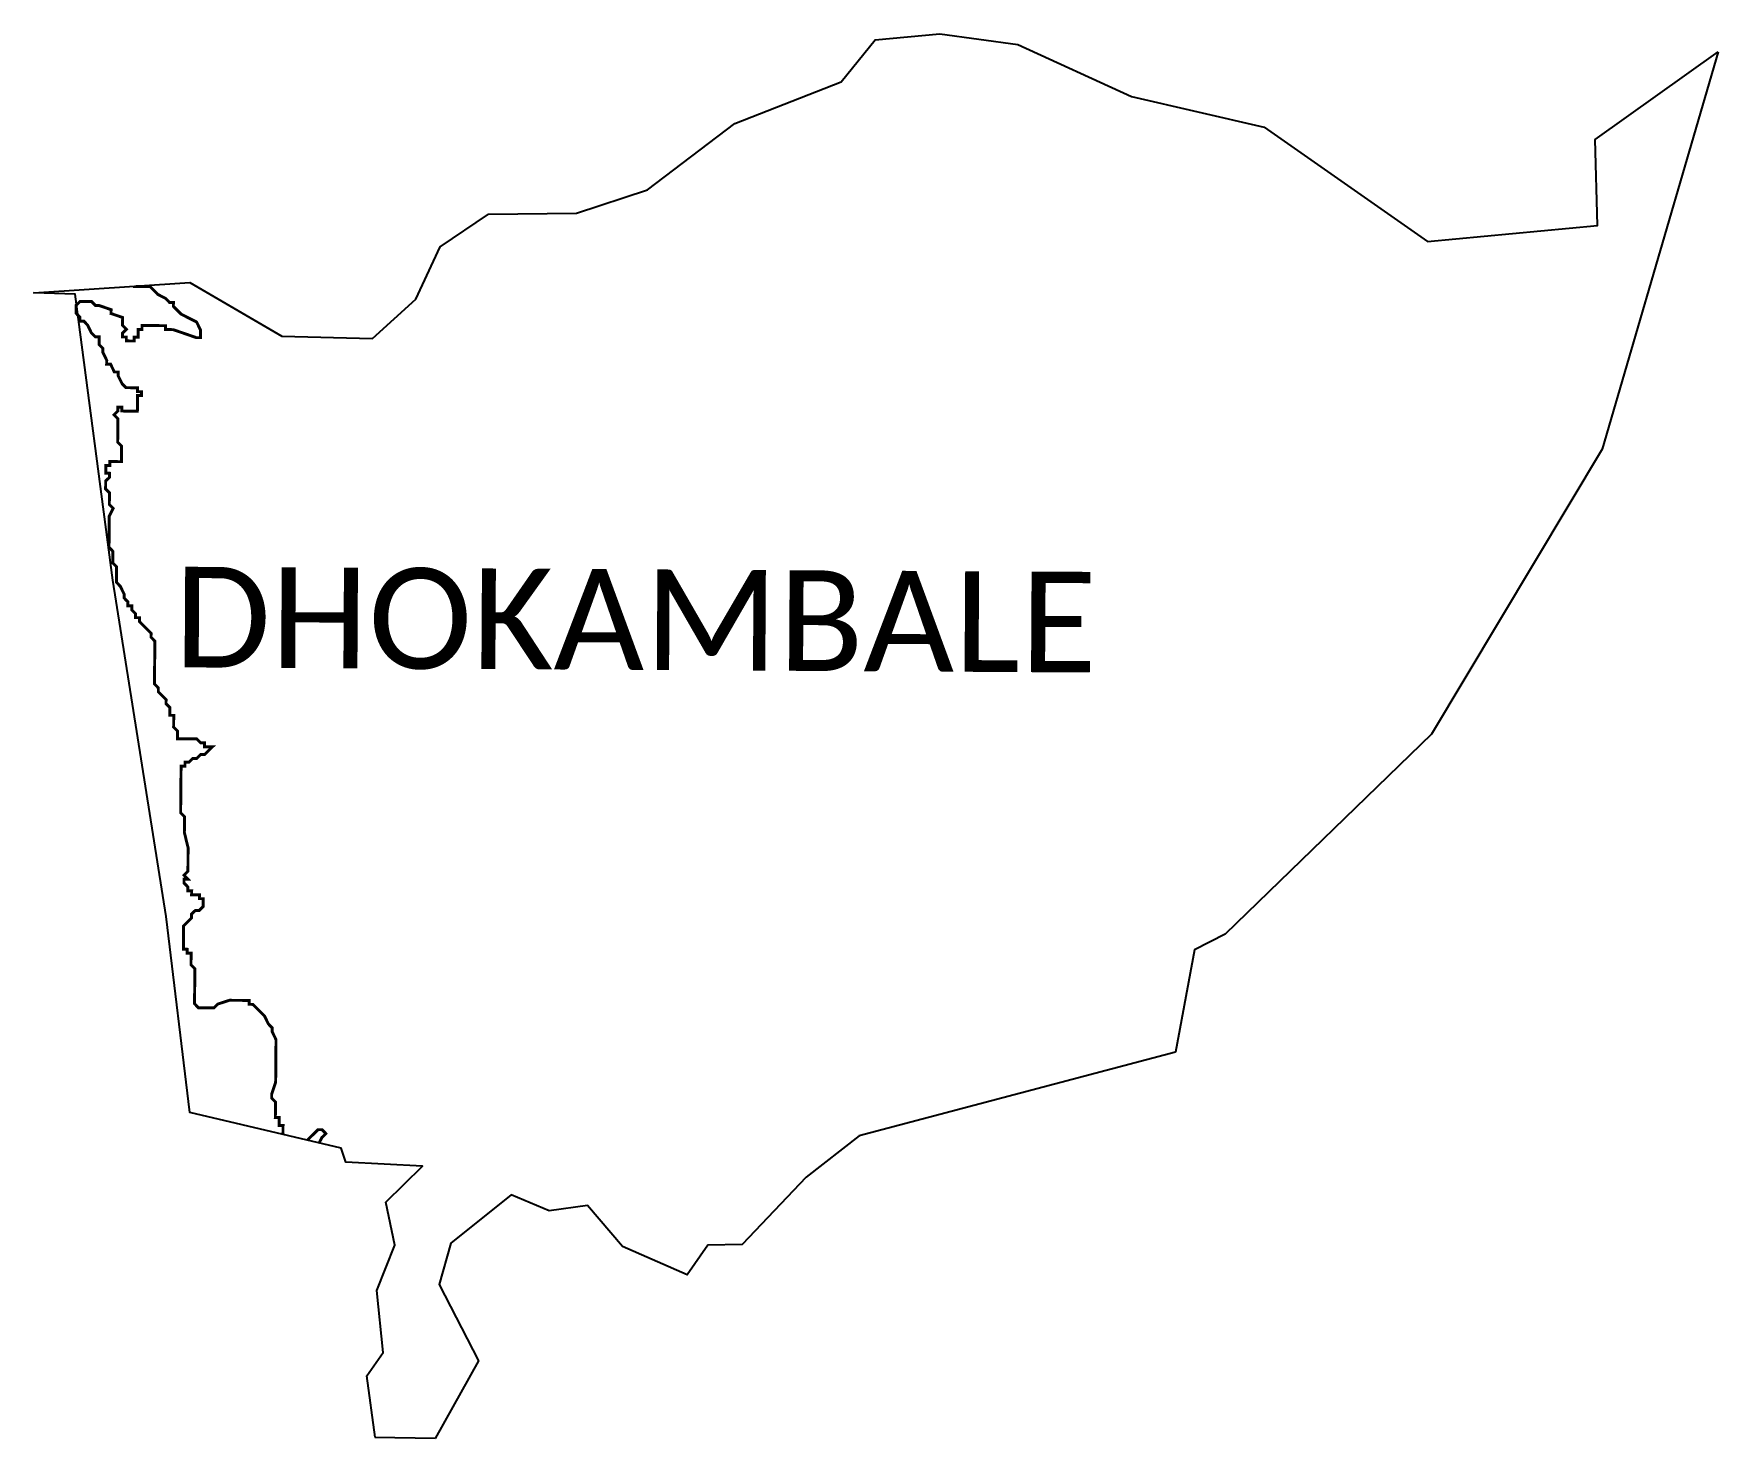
# Model space of a CAD drawing. Header units: metres. Extents: x 317462 to 319205, y 1889842 to 1891294.
import ezdxf

# ---------------------------------------------------------------- set-up
doc = ezdxf.new("R2010")
doc.units = ezdxf.units.M
for name, color, linetype in [('HAZARDS LINE', 1, 'Continuous'), ('village', 3, 'Continuous'), ('VILLAGE NAME', 250, 'Continuous')]:
    doc.layers.add(name, color=color, linetype=linetype)
doc.styles.get("Standard").update_dxf_attribs({"font": 'simplex.shx'})

msp = doc.modelspace()

# ---------------------------------------------------------------- linework, layer by layer
at = {"color": 3, "true_color": 0x00ff00, "flags": 128}
msp.add_lwpolyline([(317815.5, 1889842.9), (317877.9, 1889842)], dxfattribs=at)
at = {"layer": 'HAZARDS LINE', "lineweight": 18, "const_width": 3.02}
for points in [[(317720.8, 1890155.8), (317720.3, 1890157.2), (317720.4, 1890165.3), (317716.4, 1890165.3), (317716.4, 1890169.3), (317716.5, 1890173.4), (317712.4, 1890173.4), (317712.5, 1890177.4), (317712.5, 1890185.5), (317712.6, 1890189.5), (317708.6, 1890193.6), (317708.6, 1890197.6), (317712.7, 1890209.7), (317712.8, 1890213.7), (317712.9, 1890225.8), (317712.9, 1890229.8), (317713, 1890233.8), (317713, 1890237.9), (317713, 1890241.9), (317713.1, 1890249.9), (317713.1, 1890254), (317709.2, 1890262.1), (317709.2, 1890266.1), (317705.2, 1890270.2), (317701.3, 1890278.3), (317697.3, 1890282.3), (317693.3, 1890286.4), (317689.3, 1890290.4), (317685.3, 1890290.5), (317685.3, 1890294.5), (317681.3, 1890294.5), (317677.2, 1890294.6), (317673.2, 1890294.6), (317669.2, 1890294.6), (317665.1, 1890294.7), (317653, 1890290.8), (317649, 1890286.8), (317644.9, 1890286.8), (317640.9, 1890286.8), (317636.9, 1890286.9), (317632.9, 1890286.9), (317628.9, 1890291), (317628.9, 1890295), (317628.9, 1890299), (317629, 1890307.1), (317629.1, 1890315.1), (317629.1, 1890323.2), (317629.2, 1890327.2), (317625.2, 1890331.3), (317625.2, 1890335.3), (317625.3, 1890339.3), (317625.3, 1890343.4), (317621.3, 1890343.4), (317621.3, 1890347.4), (317617.3, 1890347.5), (317617.3, 1890351.5), (317617.4, 1890359.6), (317617.4, 1890363.6), (317617.4, 1890367.6), (317617.5, 1890371.6), (317621.5, 1890375.6), (317625.6, 1890379.6), (317625.6, 1890383.7), (317629.7, 1890387.6), (317633.7, 1890387.6), (317637.8, 1890391.6), (317637.8, 1890395.6), (317637.9, 1890399.7), (317633.8, 1890399.7), (317633.9, 1890403.7), (317625.8, 1890403.8), (317625.9, 1890407.8), (317621.8, 1890407.9), (317621.9, 1890411.9), (317617.9, 1890416), (317617.9, 1890420), (317621.9, 1890419.9), (317617.9, 1890424), (317622, 1890428), (317622, 1890432), (317622.1, 1890436.1), (317622.1, 1890440.1), (317622.1, 1890444.1), (317622.2, 1890452.2), (317618.3, 1890468.3), (317618.4, 1890472.3), (317618.4, 1890476.4), (317618.4, 1890480.4), (317618.5, 1890484.4), (317614.5, 1890488.5), (317614.5, 1890492.5), (317614.6, 1890504.6), (317614.6, 1890508.6), (317614.7, 1890512.7), (317614.7, 1890516.7), (317614.7, 1890520.7), (317614.8, 1890524.8), (317614.8, 1890528.8), (317614.9, 1890532.8), (317614.9, 1890536.8), (317618.9, 1890536.8), (317619, 1890540.8), (317623, 1890540.8), (317627, 1890544.8), (317631.1, 1890544.8), (317635.1, 1890548.7), (317639.2, 1890548.7), (317643.2, 1890552.7), (317647.3, 1890556.7), (317643.3, 1890556.7), (317639.2, 1890556.8), (317639.3, 1890560.8), (317635.2, 1890560.8), (317631.2, 1890564.9), (317627.2, 1890564.9), (317623.2, 1890565), (317619.2, 1890565), (317615.1, 1890565), (317611.1, 1890565.1), (317611.1, 1890569.1), (317611.2, 1890573.1), (317607.2, 1890577.2), (317607.3, 1890585.2), (317607.3, 1890589.3), (317603.3, 1890589.3), (317603.3, 1890593.3), (317603.3, 1890597.4), (317599.3, 1890601.4), (317599.4, 1890605.5), (317595.4, 1890609.5), (317591.4, 1890613.6), (317591.4, 1890617.6), (317587.4, 1890621.7), (317587.5, 1890625.7), (317587.5, 1890629.7), (317587.5, 1890633.8), (317587.6, 1890645.8), (317587.7, 1890649.9), (317587.7, 1890653.9), (317587.8, 1890662), (317587.8, 1890666), (317583.8, 1890670.1), (317583.9, 1890674.1), (317579.9, 1890678.1), (317575.9, 1890682.2), (317571.9, 1890686.3), (317571.9, 1890690.3), (317567.9, 1890690.3), (317567.9, 1890694.4), (317563.9, 1890698.4), (317564, 1890702.5), (317559.9, 1890702.5), (317560, 1890706.5), (317556, 1890710.6), (317556, 1890714.6), (317552.1, 1890722.7), (317548.1, 1890726.8), (317548.1, 1890730.8), (317548.2, 1890738.8), (317548.2, 1890742.9), (317544.2, 1890746.9), (317544.3, 1890759), (317540.3, 1890763.1), (317540.4, 1890767.1), (317540.4, 1890771.1), (317540.4, 1890775.2), (317540.5, 1890779.2), (317540.5, 1890783.2), (317540.5, 1890787.3), (317540.6, 1890791.3), (317540.6, 1890795.3), (317544.7, 1890803.3), (317540.7, 1890807.4), (317540.8, 1890815.5), (317540.8, 1890819.5), (317536.8, 1890823.5), (317536.9, 1890827.6), (317536.9, 1890831.6), (317541, 1890835.6), (317541, 1890839.6), (317537, 1890839.7), (317537, 1890843.7), (317537, 1890847.7), (317541.1, 1890847.7), (317541.1, 1890851.7), (317545.1, 1890851.7), (317553.2, 1890851.6), (317553.2, 1890855.6), (317553.2, 1890859.7), (317553.3, 1890863.7), (317553.3, 1890867.7), (317549.3, 1890871.8), (317549.4, 1890875.8), (317549.5, 1890891.9), (317549.5, 1890896), (317545.5, 1890900), (317549.6, 1890904), (317549.6, 1890908), (317553.7, 1890908), (317553.6, 1890904), (317557.7, 1890903.9), (317561.7, 1890903.9), (317565.7, 1890903.9), (317569.7, 1890903.8), (317569.8, 1890907.9), (317569.8, 1890911.9), (317569.9, 1890919.9), (317573.9, 1890919.9), (317573.9, 1890923.9), (317569.9, 1890924), (317570, 1890928), (317565.9, 1890928), (317561.9, 1890928.1), (317557.9, 1890928.1), (317553.9, 1890932.2), (317549.9, 1890940.3), (317550, 1890944.3), (317545.9, 1890944.3), (317542, 1890952.4), (317537.9, 1890952.5), (317538, 1890956.5), (317534, 1890964.6), (317534.1, 1890968.6), (317530.1, 1890972.7), (317530.1, 1890976.7), (317530.1, 1890980.7), (317526.1, 1890980.8), (317522.1, 1890984.8), (317518.2, 1890992.9), (317514.2, 1890997), (317510.1, 1890997), (317510.2, 1891001), (317506.2, 1891005.1), (317506.2, 1891009.1), (317506.2, 1891013.2), (317510.3, 1891017.2), (317514.3, 1891017.1), (317518.4, 1891017.1), (317522.4, 1891017.1), (317526.4, 1891013), (317530.4, 1891013), (317542.5, 1891008.8), (317542.4, 1891004.8), (317554.5, 1891000.7), (317554.4, 1890996.6), (317554.4, 1890992.6), (317558.4, 1890988.5), (317554.3, 1890984.5), (317554.3, 1890980.5), (317558.3, 1890980.5), (317558.3, 1890976.5), (317562.3, 1890976.4), (317566.3, 1890976.4), (317566.4, 1890980.4), (317570.4, 1890980.4), (317570.4, 1890984.4), (317570.5, 1890988.4), (317574.5, 1890988.4), (317574.5, 1890992.4), (317578.6, 1890992.4), (317582.6, 1890992.4), (317590.7, 1890992.3), (317598.7, 1890992.2), (317598.7, 1890988.2), (317602.7, 1890988.2), (317606.7, 1890988.1), (317618.8, 1890984), (317630.8, 1890979.8), (317634.9, 1890979.8), (317634.9, 1890987.9), (317631, 1890996), (317614.9, 1891004.2), (317610.9, 1891008.2), (317606.9, 1891012.3), (317607, 1891016.3), (317602.9, 1891016.3), (317599, 1891020.4), (317590.9, 1891024.5), (317586.9, 1891028.6), (317582.9, 1891032.6), (317578.9, 1891032.7), (317574.9, 1891032.7), (317570.9, 1891032.7), (317566.8, 1891032.8), (317566.8, 1891033.2)], [(317757.7, 1890147.1), (317760.6, 1890152.8), (317764.7, 1890156.8), (317760.7, 1890160.9), (317756.6, 1890160.9), (317752.6, 1890156.9), (317748.5, 1890153), (317745.5, 1890150)]]:
    msp.add_lwpolyline(points, dxfattribs=at)
at = {"layer": 'village', "color": 3, "true_color": 0x00ff00}
for points in [[(317815.6, 1889842.8, 0), (317807.2, 1889906.2, 0), (317824, 1889930.6, 0), (317817.5, 1889994.6, 0), (317836.1, 1890041.6, 0), (317826.8, 1890086, 0), (317864.6, 1890123.3, 0), (317785.2, 1890127.4, 0), (317780.5, 1890141.7, 0), (317623.9, 1890178.7, 0), (317599.6, 1890381.2, 0), (317544.3, 1890729.2, 0), (317505.5, 1891024.8, 0), (317462.5, 1891026.3, 0), (317624.1, 1891037, 0), (317719.3, 1890981.4, 0), (317812.8, 1890979.1, 0), (317857.9, 1891019.6, 0), (317883, 1891073.7, 0), (317933.1, 1891107.5, 0), (318023.9, 1891108.6, 0), (318097.5, 1891132.7, 0), (318187.9, 1891201.3, 0), (318297.9, 1891244.3, 0), (318333, 1891287.8, 0), (318399.7, 1891294.1, 0), (318480.4, 1891282.8, 0), (318598.1, 1891229.2, 0), (318735.3, 1891197.4, 0), (318904.3, 1891079.1, 0), (319080.1, 1891095.7, 0), (319077.7, 1891184.8, 0), (319205.1, 1891275.4, 0)], [(319205.1, 1891275.4, 0), (319084.9, 1890864.7, 0), (318908.4, 1890570, 0), (318695.1, 1890362.9, 0), (318663.2, 1890346.9, 0), (318643.7, 1890240.9, 0), (318316.4, 1890154.4, 0), (318261.7, 1890111.9, 0), (318195.5, 1890042.2, 0), (318159.8, 1890041.4, 0), (318138.5, 1890010.9, 0), (318071.7, 1890040, 0), (318035.5, 1890082.4, 0), (317995.8, 1890077, 0), (317956.4, 1890093.4, 0), (317894, 1890043.5, 0), (317881.8, 1890000.7, 0), (317922.5, 1889922, 0), (317877.8, 1889841.7, 0)]]:
    msp.add_polyline3d(points, dxfattribs=at)

# ---------------------------------------------------------------- texts
at = {"layer": 'VILLAGE NAME', "insert": (317608.2, 1890743), "char_height": 104.042, "attachment_point": 1, "rotation": 359.6762}
msp.add_mtext_dynamic_manual_height_columns('{\\fCalibri|b0|i0|c0|p34;DHOKAMBALE}', width=1492.463, gutter_width=520.2, heights=[0], dxfattribs=at)

doc.saveas('drawing.dxf')
